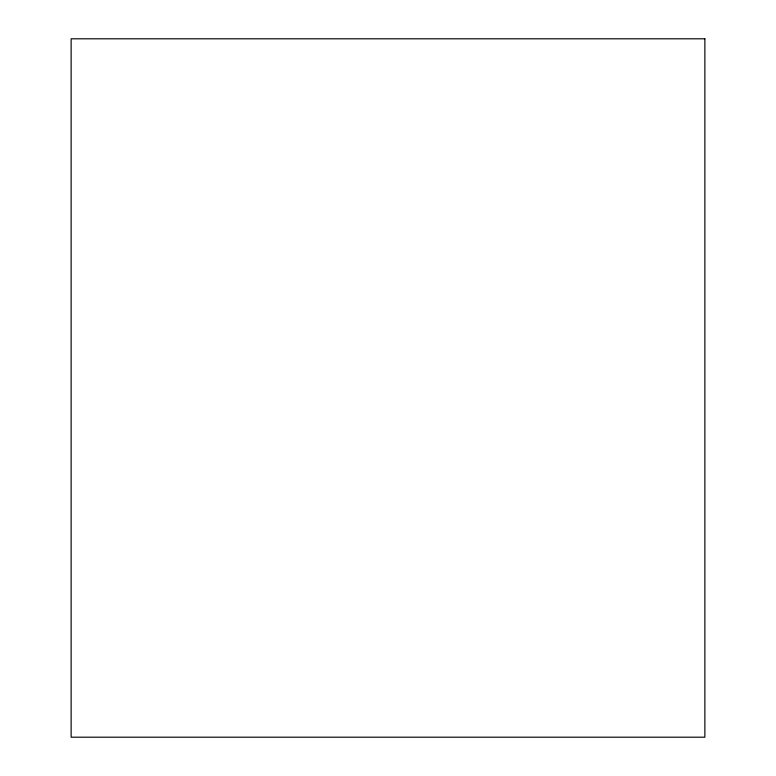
<?xml version="1.0" encoding="UTF-8"?>
<svg xmlns="http://www.w3.org/2000/svg" width="776" height="776" viewBox="0 0 776 776"><rect width="100%" height="100%" fill="white"/><g stroke="black" fill="none" stroke-linecap="round" stroke-linejoin="round"><path stroke-width="1.16" d="M704.87 38.8L71.13 38.8L71.13 737.2L704.87 737.2L704.87 38.8"/></g></svg>
